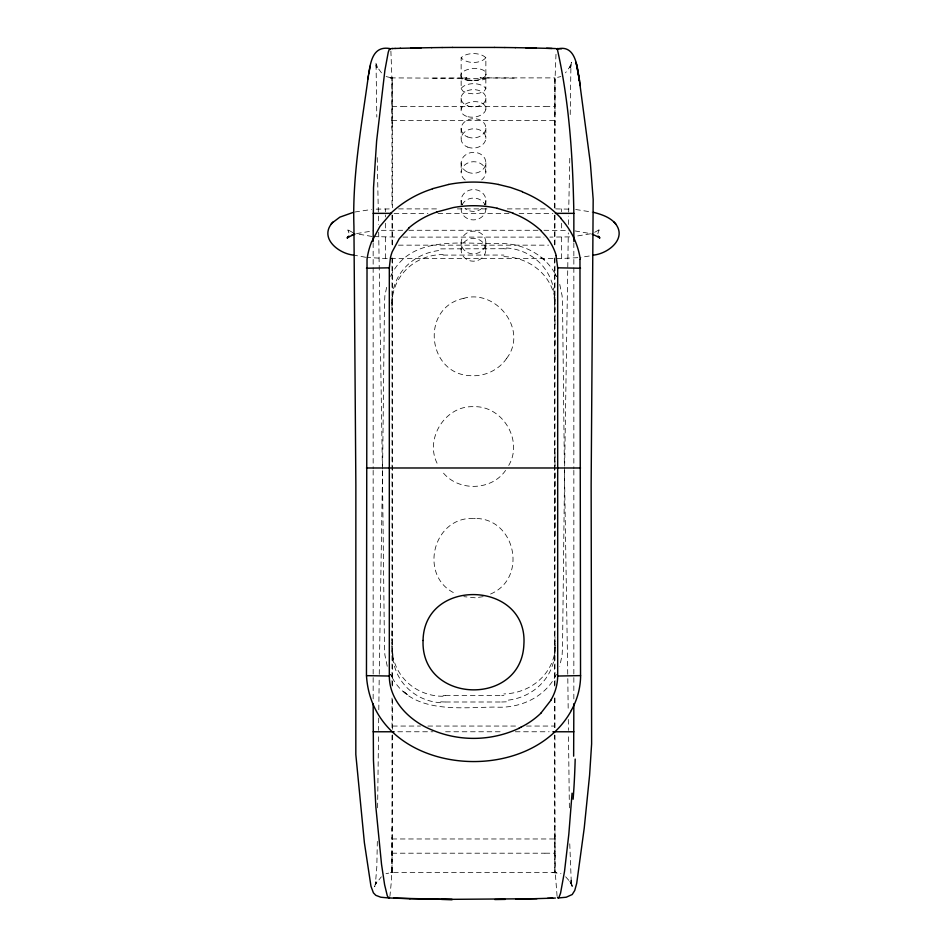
<?xml version="1.0" encoding="UTF-8"?>
<svg xmlns="http://www.w3.org/2000/svg" width="947" height="947" viewBox="0 0 947 947"><rect width="100%" height="100%" fill="white"/><g stroke="black" fill="none" stroke-linecap="round" stroke-linejoin="round"><path stroke-width="0.71" stroke-dasharray="4.74 3.55" d="M392.011 300.175L392.105 296.885M392.011 838.497L392.011 837.314M392.011 831.194L392.011 828.128M392.011 649.192L392.011 648.541M392.958 655.395L392.011 646.221M392.011 644.457L392.022 647.215M392.011 644.232L392.011 642.007M392.011 640.776L392.011 638.314M392.011 635.851L392.011 630.927M392.011 309.61L392.011 308.686M392.011 307.467L392.011 306.852M392.011 306.082L392.011 304.472M392.011 305.479L392.011 302.164M392.011 301.501L392.011 300.341M392.011 128.129L392.011 126.247M392.011 123.939L392.011 122.317M392.011 120.825L392.129 77.891L485.858 78.435L485.858 57.72C480.354 52.192 466.646 52.192 461.142 57.72L461.153 88.663L463.071 91.232L467.463 93.126L473.5 93.871L479.537 93.126L484.237 91.007L485.847 88.663L485.858 74.411M392.011 650.021L392.105 653.809M392.555 734.955L392.117 872.376L386.009 873.702M392.555 729.261L392.555 697.939M485.858 98.097L485.858 109.236M554.445 215.36L554.445 245.155M554.445 207.795L554.859 77.997L560.896 76.553M554.989 838.497L554.906 872.53L390.235 872.447L392.733 872.495M554.989 837.065L554.989 832.697M554.989 826.553L554.989 824.955M554.989 649.192L554.989 650.364M554.989 648.541L554.989 644.765M554.989 646.221L554.989 644.907M554.989 644.457L554.989 643.534M554.989 642.007L554.989 640.776M554.989 638.314L554.989 636.479M554.989 535.529L554.989 469.984M554.989 465.877L554.989 448.109M554.989 359.588L554.989 354.58M554.989 344.59L554.989 332.148M554.989 324.714L554.989 314.842M554.989 309.918L554.042 295.298M554.989 304.472L554.989 303.478M554.989 302.164L554.989 301.501M554.989 300.673L554.895 296.885M554.989 125.785L554.989 124.388M554.989 122.317L554.989 120.825M554.989 208.222L555.06 78.684L556.114 51.079M554.989 650.53L554.895 653.821M391.999 856.195L392.011 735.274M377.332 841.362L376.811 866.979L375.391 884.178L375.734 881.669M378.705 718.086L378.563 730.35M377.616 807.827L378.516 734.41M378.8 709.777L379.191 678.597M379.25 674.264L382.564 470.257M382.624 465.971L384.47 304.129L384.873 295.855L387.24 284.42M392.011 842.214L391.608 878.911L389.927 896.158M564.637 467.581L562.53 646.564L562.127 654.851L559.76 666.286M564.661 466.149L568.307 232.915M568.449 224.486L568.602 216.117M569.774 158.303L568.685 212.045M392.022 303.478L392.958 295.298M554.978 647.215L554.042 655.395M461.142 88.426C466.066 82.081 480.934 82.081 485.858 88.426M485.858 57.72C480.638 64.065 466.362 64.065 461.142 57.72M570.792 66.148L570.627 67.758L570.934 64.751L570.189 117.049M597.806 233.767L599.131 229.884L598.35 230.89L599.688 229.517L593.84 232.749M570.769 66.349L571.443 62.182L569.396 67.604L569.739 67.024L565.501 72.824M375.604 882.699L374.657 886.771L375.888 883.231M390.566 276.37C410.217 233.956 462.811 244.35 499.803 243.628C522.815 242.811 546.407 255.264 556.434 276.394M556.434 674.323C545.673 697.276 519.56 708.853 495.08 707.054C459.413 707.445 409.045 714.772 390.566 674.3M508.728 465.427C523.549 440.473 502.466 405.411 473.5 406.701C444.534 405.411 423.463 440.473 438.272 465.427M376.882 881.846L375.533 884.249L381.345 876.815M463.983 298.281C419.592 307.349 427.05 375.592 471.866 375.722C485.444 376.338 499.164 369.638 506.716 358.274M506.681 358.333C528.627 329.674 495.861 288.799 463.9 298.293M505.591 470.387C490.972 491.694 456.028 491.694 441.409 470.387M490.558 594.029C528 578.179 515.665 518.577 475.37 518.447M356.546 233.601L373.414 230.784M590.561 233.779L573.633 236.596M483.159 596.657L475.37 597.794M354.865 212.01L371.425 209.488M589.235 256.021L580.168 257.43M577.848 257.667L561.654 258.495L385.346 258.495L366.832 257.43M440.71 248.872L503.224 248.718M506.29 701.822L501.685 701.999M473.5 518.411C432.14 516.778 418.089 577.765 456.442 594.029M465.451 77.891C450.441 79.181 483.881 82.152 485.858 78.435M475.228 597.794L463.841 596.657M376.172 209.157L391.229 208.896M569.549 236.892L549.899 237.105M474.873 80.341L476.211 80.294M443.089 255.098L501.07 255.051M503.911 695.607L501.709 695.643M381.404 230.334L402.984 230.275M432.826 78.151L466.966 77.891L465.936 77.891M501.377 255.051L503.922 255.098M392.011 106.431L401.859 106.431M402.191 106.431L544.809 106.431M545.141 106.431L554.989 106.431M392.011 120.589L554.989 120.589M398.569 208.896L439.704 208.896M457.342 208.896L489.658 208.896M507.296 208.896L548.431 208.896M555.771 208.896L571.053 209.169M394.118 213.359L427.914 213.359M438.011 213.359L508.989 213.359M519.086 213.359L552.882 213.359M408.855 230.275L538.145 230.275M544.016 230.275L569.715 230.512M373.272 236.596L397.101 237.105M402.984 237.105L544.016 237.105M398.45 245.155L548.55 245.155M445.457 695.643L501.543 695.643M445.646 701.999L501.519 701.999M392.555 726.053L420.515 726.053M427.878 726.053L517.654 726.053M526.485 726.053L554.445 726.053M397.847 731.771L432.957 731.771M445.599 731.771L501.401 731.771M515.31 731.771L549.153 731.771M392.011 838.971L554.989 838.971M392.011 853.2L544.809 853.2M545.034 853.2L554.989 853.2M445.303 695.643L443.078 695.607M445.303 701.999L440.71 701.822M514.174 78.151L480.034 77.891L554.871 77.891L554.989 115.51M474.068 518.411L475.276 518.435M552.361 872.495L560.991 873.69M556.765 872.578L554.895 872.518L555.096 867.168M470.789 80.294L472.127 80.341M503.579 248.718L506.29 248.872M575.681 209.5L593.532 212.317M574.971 230.926L590.455 233.601M371.982 236.454L356.439 233.779M365.672 257.276L353.562 255.098M353.16 232.749L347.312 229.517L348.65 230.89L347.869 229.884L349.194 233.767M386.104 76.565L392.141 77.997L392.555 207.795M565.655 876.792L570.118 881.811L569.822 881.302L572.343 886.747L571.112 883.22L571.467 884.226M381.499 72.86L377.261 67.083M569.822 881.302L571.846 884.687M377.604 67.651L375.557 62.242L376.361 67.782M571.112 883.22L572.142 886.203L571.065 880.154L571.432 882.983M557.073 896.158L555.167 871.24M559.76 284.42L562.127 295.855L562.53 304.129L564.376 465.971M387.24 666.274L384.873 654.839L384.47 646.564L382.41 470.434M390.886 51.067L391.94 78.696L392.011 208.222M571.23 881.479L571.609 884.167L571.396 882.687M571.254 881.669L569.668 841.362M376.066 64.775L376.811 117.049M392.094 872.53L392.046 867.085M378.315 212.045L377.19 156.077M554.871 871.69L554.445 734.955M378.398 216.105L378.551 224.486M567.75 674.264L564.4 467.404M382.387 469.002L378.646 230.5M567.809 678.597L568.212 711.161M569.372 807.838L568.484 734.41M568.307 719.46L568.437 730.35M554.989 735.286L555.001 856.206M392.555 215.348L392.555 245.155M573.846 242.894L573.846 468.872M573.846 470.351L573.846 700.756M561.654 208.896L561.654 211.726M561.654 223.243L561.654 230.275M561.654 237.105L561.654 258.495M554.989 214.945L554.989 245.735M554.989 257.714L554.989 685.285M554.989 698.069L554.989 728.859M554.445 258.472L554.445 686.102M554.445 697.939L554.445 729.249M485.858 128.224L485.858 138.392M485.858 162.766L485.858 172.165M485.858 200.444L485.858 207.547M485.858 242.444L485.858 249.771A12.37 11.364 -5 0 1 473.322 261.206A12.37 11.364 -5 0 1 461.142 249.771L461.142 242.444M461.142 98.097L461.142 109.236M461.142 128.224L461.142 138.392M461.142 162.766L461.142 172.165M461.142 200.444L461.142 207.547M392.555 258.472L392.555 686.102M392.011 214.945L392.011 245.746M392.011 257.714L392.011 685.285M392.011 698.057L392.011 728.87M385.346 208.896L385.346 211.726M385.346 214.945L385.346 216.981M385.346 223.243L385.346 230.275M385.346 237.105L385.346 258.495M373.154 242.894L373.154 468.872M373.154 470.351L373.154 700.756M392.295 296.896A53.565 49.611 0 0 1 440.852 250.339M503.875 256.625A52.902 48.96 0 0 1 554.196 295.263M392.082 857.047A321.353 14.974 85.9 0 1 391.987 867.961M440.615 702.721A53.482 51.316 -24.6 0 1 392.638 653.785M554.705 653.809A53.565 49.611 0 0 1 506.148 700.366M555.167 866.387A321.341 14.892 -85.9 0 1 555.084 855.354M506.385 247.972A53.482 51.316 -24.6 0 1 554.362 296.92M443.066 696.27A52.902 50.795 -23.6 0 1 392.733 655.442M554.173 655.419A52.795 48.865 0 0 1 503.875 693.926M392.756 295.263A52.807 50.7 23.6 0 1 443.078 254.577M465.143 180.025A12.358 10.476 -2.9 0 1 464.681 164.979A12.358 10.476 -2.9 0 1 482.449 164.837A12.358 10.476 -2.9 0 1 481.715 179.894M462.148 204.895A12.358 10.902 -2.2 0 1 473.607 189.566A12.358 10.902 -2.2 0 1 484.769 204.86M481.987 208.34A12.358 10.902 -2.2 0 1 464.93 208.411M485.847 208.423A12.358 10.914 -2.2 0 1 473.382 219.893A12.358 10.914 -2.2 0 1 461.165 208.423M462.124 204.812A12.358 10.914 -2.2 0 1 473.607 198.065A12.358 10.914 -2.2 0 1 484.947 204.777M485.858 249.771A12.382 11.376 -5 0 0 485.835 249.025A12.358 11.352 4.9 0 0 473.322 238.407A12.358 11.352 4.9 0 0 461.165 249.025A12.382 11.376 5 0 0 461.142 249.771M392.129 77.891L390.235 77.938L392.129 77.891M544.336 260.011L539.778 256.175L544.336 260.011M407.222 694.518L402.664 690.683L407.174 694.506M556.41 276.358L555.096 273.742L556.41 276.382M391.904 676.951L390.59 674.311L391.904 676.951M467.238 105.709A12.418 8.63 0 0 0 485.906 98.287A12.418 8.63 0 0 0 467.321 90.758A12.418 8.63 0 0 0 467.238 105.709M467.309 80.246A12.678 6.061 -4.2 0 0 486.142 73.795A12.678 6.061 -4.2 0 0 467.037 69.735A12.678 6.061 -4.2 0 0 467.309 80.246M467.936 116.73A12.465 7.706 -6.6 0 0 485.894 108.088A12.465 7.706 -6.6 0 0 466.682 103.448A12.465 7.706 -6.6 0 0 467.936 116.73M467.558 136.936A12.358 9.636 -4.1 0 0 485.835 127.75A12.358 9.636 -4.1 0 0 467.096 120.245A12.358 9.636 -4.1 0 0 467.558 136.936M467.534 147.057A12.358 9.624 -4.4 0 0 485.835 137.883A12.358 9.624 -4.4 0 0 467.131 130.366A12.358 9.624 -4.4 0 0 467.534 147.057M467.723 172.153A12.358 10.464 -2.9 0 0 485.847 162.245A12.358 10.464 -2.9 0 0 466.93 154.041A12.358 10.464 -2.9 0 0 467.723 172.153M467.747 252.624A12.358 11.352 -5 0 0 485.847 241.887A12.358 11.352 -5 0 0 466.907 232.986A12.358 11.352 -5 0 0 467.747 252.624"/><path stroke-width="1.42" d="M373.154 703.704L373.449 760.204L375.864 807.045L381.534 864.351L384.612 884.747L387.347 895.992L388.826 897.981L452.335 899.532L409.708 898.691M373.154 241.414L373.52 187.755L376.634 140.914L384.896 70.35L388.282 52.097L389.501 48.865L390.519 49.41M519.015 728.302A106.987 106.668 10.4 0 1 432.921 730.362C410.501 721.638 389.359 701.573 389.312 676.028L389.312 267.823L390.436 257.75A47.895 47.634 -82.8 0 1 392.176 251.855L399.208 238.739L408.891 228.144M556.067 255.761L557.688 267.823L557.688 676.028A48.037 47.752 -82.2 0 1 550.941 700.034M571.396 710.439C527.515 790.354 372.479 774.942 366.465 675.613L367.034 259.348A71.735 71.546 -82.6 0 1 371.496 242.16M573.645 756.179L573.846 703.704M572.071 793.184L568.839 834.011L564.542 871.228L560.565 893.128L558.955 897.413L558.174 897.981L557.487 897.294M368.419 75.582C361.624 125.501 352.225 175.574 353.929 226.144L355.859 485.136L355.823 754.522L364.382 842.641L370.964 886.25L373.402 892.832L375.805 895.329L380.789 897.223L388.826 897.981L389.513 897.294M367.827 79.075C370.265 66.124 370.75 45.125 390.01 48.581M368.655 74.197L370.241 65.982M371.484 242.148L379.996 226.309L391.087 213.276M556.552 49.185C576.025 43.503 577.232 67.415 579.41 80.258L576.782 65.805L579.41 80.258M551.047 700.093L540.891 713.138M331.781 223.397C319.399 238.573 338.979 253.725 353.562 255.098M348.105 237.176L348.887 236.182L347.218 238.088L348.816 236.561L347.336 237.626L354.936 234.063M332.29 222.829L339.866 217.135L353.468 212.317M331.059 224.226L332.989 222.012M518.968 728.219L520.933 727.249M366.465 268.226L389.312 267.823M436.981 211.939L453.222 207.582A111.178 110.361 0.3 0 1 497.104 208.21M432.448 188.702L448.606 184.476M593.438 255.098C608.021 253.725 627.601 238.573 615.219 223.397M558.174 897.981L566.223 897.223L572.213 894.524L574.746 890.476L576.711 883.302L584.228 828.104L589.602 775.084L591.615 743.94L591.141 485.124L593.177 199.415L590.383 163.346L579.197 78.885L580.227 85.644M547.508 898.36L555.416 898.052M552.776 898.158L516.056 899.236M391.36 48.557L392.662 48.522M392.342 48.546L395.266 48.439M394.958 48.463L400.463 48.285M536.949 898.703L441.574 899.413M400.179 48.309L421.308 47.812M410.643 48.048L431.749 47.646M494.784 899.543L505.248 899.401M431.583 47.658L442.178 47.516M442.06 47.528L452.619 47.421M452.536 47.433L494.464 47.433M557.688 676.028L580.535 675.613L579.966 259.348M373.154 213.359L391.632 213.359M555.368 213.359L573.846 213.359L573.846 241.414M366.465 467.984L580.535 467.984M373.154 731.771L394.118 731.771M552.882 731.771L573.846 731.771M557.688 267.823L580.535 268.226M389.312 676.028L366.548 675.649M494.381 47.421L504.94 47.528M504.822 47.516L515.417 47.658M515.251 47.646L536.357 48.048M525.692 47.812L552.042 48.463M546.537 48.285L555.64 48.557M393.798 898.123L410.051 898.703M556.99 48.581L561.535 48.794M498.394 184.476L510.563 187.447L522.401 191.625M497.092 208.257L513.144 213.111M593.532 212.317C601.736 214.472 610.495 217.313 615.941 224.226M592.064 234.063L599.664 237.626L598.184 236.561L599.782 238.088L598.113 236.182L598.895 237.176M557.191 48.581C569.407 102.146 572.923 158.256 573.846 213.359M540.701 230.547L545.413 235.661A54.37 54.239 -85.3 0 1 556.256 255.714M614.011 222.012L614.71 222.829M560.802 218.39L562.329 220.178A77.63 77.536 -87.5 0 1 580.298 259.3M575.184 759.068A114.054 13.376 -89.9 0 1 573.101 799.244M540.926 713.174A79.098 78.98 68.8 0 1 520.909 727.189M580.618 675.613A72.067 71.865 -82.1 0 1 571.313 710.392M408.761 227.99A86.224 86.094 54.6 0 1 436.993 211.974M513.049 213.359A86.426 86.094 -6.5 0 1 540.796 230.441M390.933 213.122A108.384 108.301 68.6 0 1 432.495 188.867M448.606 184.44A131.692 131.171 0.4 0 1 498.394 184.44M522.306 191.874A107.248 107.047 -8.2 0 1 561.015 218.189M423.06 640.48C420.646 703.964 521.347 707.22 523.88 644.505C528.296 580.475 424.138 576.877 423.06 640.48M353.432 234.501L352.035 235.022L353.444 234.525M577.066 67.19L576.013 62.514L577.066 67.19"/></g></svg>
